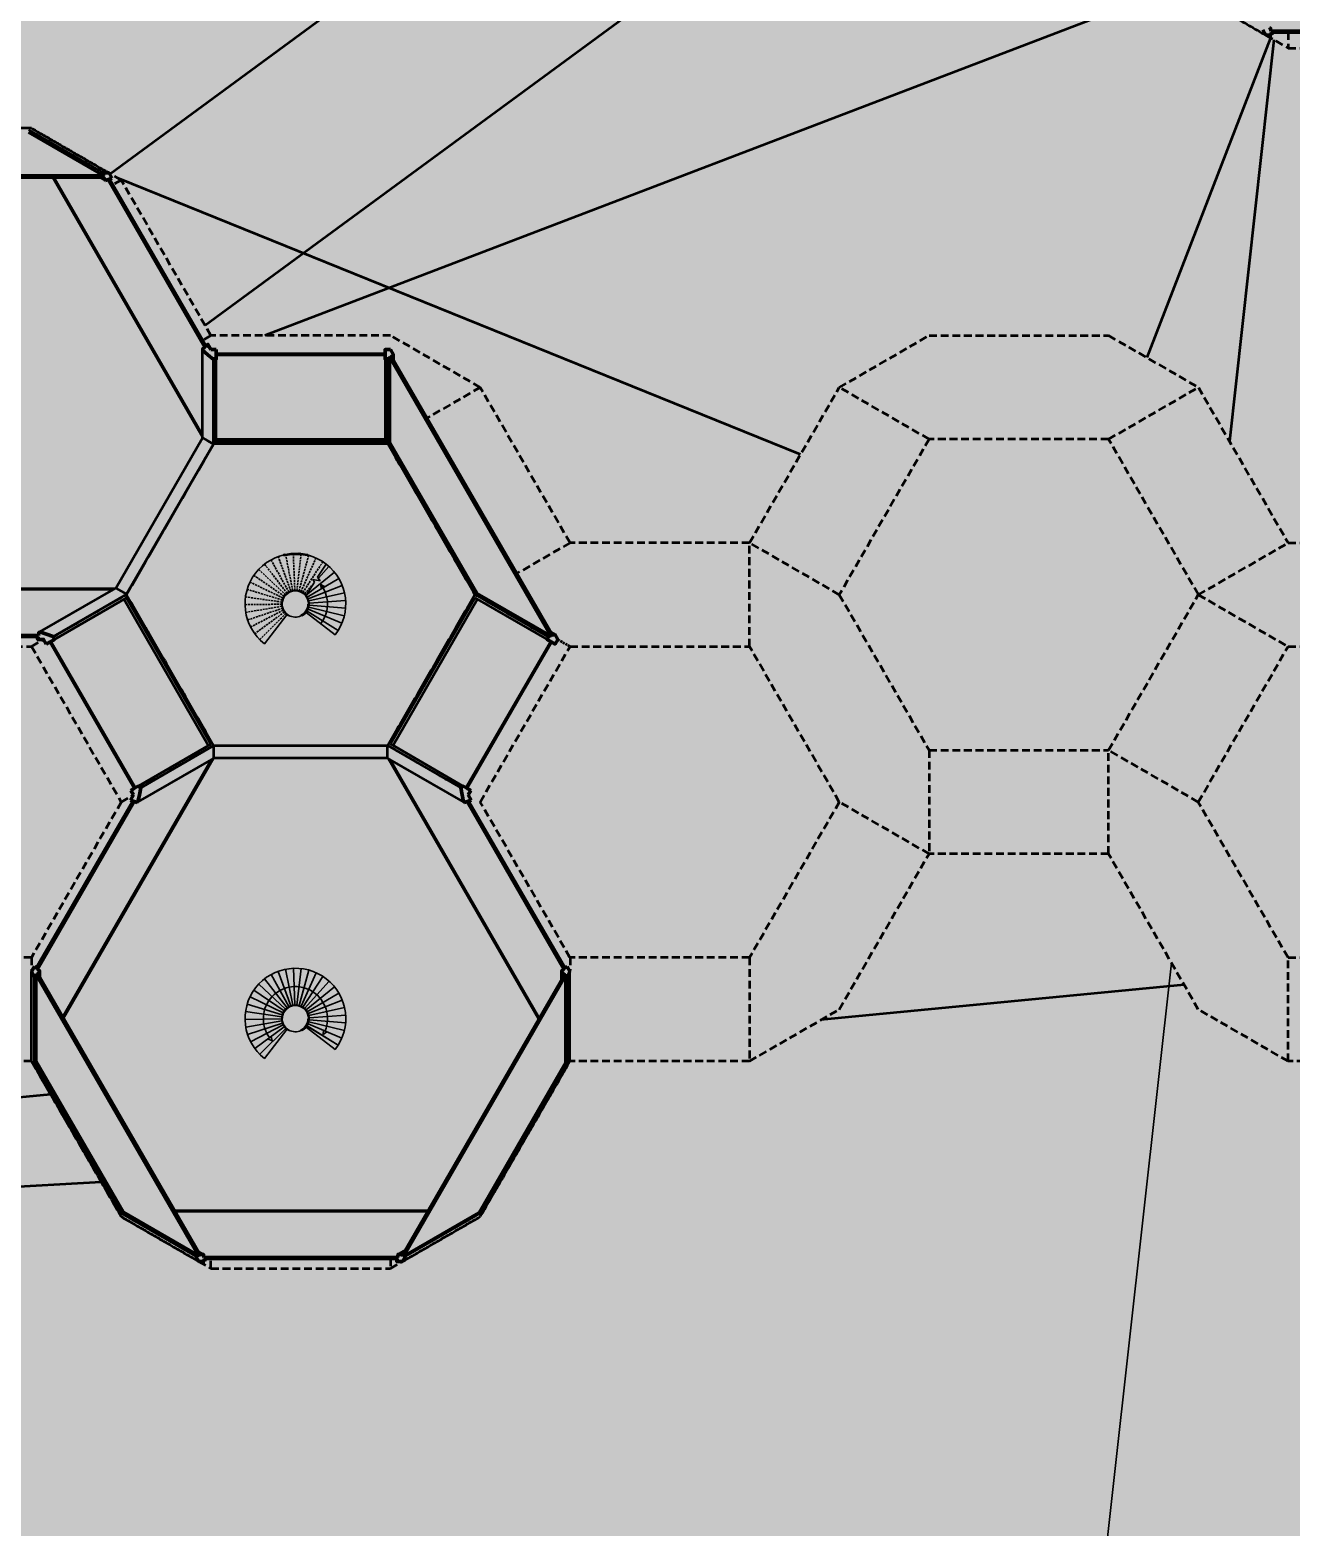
# Model space of a CAD drawing. Header units: millimetres. Extents: x 401 to 30661, y 2016 to 22119.
# Drawn here: x 13037 to 14069, y 10653 to 11879 of the extents above; entities that cross this region are included whole.
import ezdxf

# ---------------------------------------------------------------- set-up
doc = ezdxf.new("R2010")
doc.units = ezdxf.units.MM
doc.linetypes.add('HIDDEN2', pattern=[4.7625, 3.175, -1.5875])
for name, color, linetype, lineweight, true_color in [('2ND', 201, 'Continuous', 35, 0x39ffb0), ('3RD', 140, 'Continuous', 25, 0x7debff), ('4TH DETAILS', 125, 'Continuous', 15, 0x39ffb0)]:
    doc.layers.add(name, color=color, linetype=linetype, lineweight=lineweight, true_color=true_color)
doc.layers.add('BACKGROUND', color=7, linetype='Continuous', true_color=0x000000)
for name, color, linetype, lineweight, true_color, transparency in [('GLOW-CYAN-2', 7, 'Continuous', 50, 0x7debff, 0.8), ('GLOW-EMERALD', 7, 'Continuous', 70, 0x39ffb0, 0.8), ('GLOW-EMERALD-2', 7, 'Continuous', 30, 0x39ffb0, 0.8), ('hatch', 253, 'Continuous', 9, 0x7debff, 0.55)]:
    doc.layers.add(name, color=color, linetype=linetype, lineweight=lineweight, true_color=true_color, transparency=transparency)

msp = doc.modelspace()

# ---------------------------------------------------------------- hatches: boundary and pattern name
at = {"layer": 'BACKGROUND'}
h = msp.add_hatch(color=256, dxfattribs=at)
h.dxf.hatch_style = 1
h.paths.add_polyline_path([(400.723, 2015.745), (30660.634, 2015.745), (30660.634, 22119.328), (400.723, 22119.328)])
at = {"layer": 'hatch'}
h = msp.add_hatch(color=256, dxfattribs=at)
h.dxf.hatch_style = 1
h.paths.add_polyline_path([(13275.452, 11421.149), (13278.293, 11422.821), (13275.062, 11424.659)])
h = msp.add_hatch(color=256, dxfattribs=at)
h.dxf.hatch_style = 1
h.paths.add_polyline_path([(13235.182, 11051.205), (13234.333, 11054.669), (13231.79, 11052.813)])
h.paths.add_polyline_path([(13280.027, 11058.526), (13277.208, 11059.697), (13277.113, 11056.286)])

# ---------------------------------------------------------------- linework, layer by layer
at = {"layer": '2ND', "linetype": 'Continuous'}
for p, q in [((14046.202, 11878.566), (14048.646, 11874.334)), ((14227.961, 11877.675), (14052.89, 11877.675)), ((14053.074, 11876.72), (14227.778, 11876.72)), ((14048.646, 11874.334), (14053.533, 11874.334)), ((12831.919, 11758.128), (13097.422, 11758.128)), ((13097.239, 11759.082), (12832.103, 11759.082)), ((13098.599, 11755.327), (13100.896, 11756.122)), ((13100.896, 11756.122), (13180.109, 11618.92)), ((13104.11, 11757.236), (13101.667, 11761.469)), ((13101.814, 11756.441), (13104.11, 11757.236)), ((13180.844, 11619.557), (13101.814, 11756.441)), ((13178.272, 11616.501), (13182.681, 11612.683)), ((13189.491, 11616.915), (13185.125, 11616.915)), ((13189.491, 11613.189), (13189.491, 11616.915)), ((13327.728, 11613.189), (13189.491, 11613.189)), ((13189.491, 11613.005), (13327.728, 11613.005)), ((13043.884, 11382.972), (12885.457, 11382.972)), ((12885.641, 11382.017), (13043.701, 11382.017)), ((13050.312, 11375.85), (13053.539, 11377.713)), ((13053.698, 11377.805), (13056.926, 11379.668)), ((13463.521, 11377.805), (13394.402, 11258.088)), ((13394.561, 11257.996), (13463.68, 11377.713)), ((13463.432, 11382.75), (13461.135, 11381.954)), ((13461.135, 11381.954), (13461.374, 11381.54)), ((13466.647, 11383.864), (13464.35, 11383.068)), ((13469.09, 11379.631), (13466.647, 11383.864)), ((13121.613, 11252.352), (13119.17, 11248.119)), ((13119.43, 11256.133), (13121.613, 11252.352)), ((13127.125, 11258.079), (13126.044, 11259.951)), ((13390.094, 11258.079), (13389.616, 11258.079)), ((13391.175, 11259.951), (13390.094, 11258.079)), ((13394.402, 11258.088), (13391.175, 11259.951)), ((13397.789, 11256.133), (13394.561, 11257.996)), ((13395.606, 11252.352), (13397.789, 11256.133)), ((13398.049, 11248.119), (13395.606, 11252.352)), ((13121.466, 11247.324), (13042.436, 11110.44)), ((13119.17, 11248.119), (13121.466, 11247.324)), ((13124.681, 11246.21), (13124.92, 11246.624)), ((13124.92, 11246.624), (13125.399, 11246.624)), ((13392.538, 11246.21), (13394.834, 11247.005)), ((13394.834, 11247.005), (13474.048, 11109.803)), ((13395.753, 11247.324), (13398.049, 11248.119)), ((13474.783, 11110.44), (13395.753, 11247.324)), ((13040.599, 11112.031), (13038.155, 11107.798)), ((13038.155, 11107.798), (13040.599, 11103.566)), ((13175.923, 10875.86), (13043.171, 11105.793)), ((13472.45, 11107.798), (13472.211, 11107.384)), ((13479.064, 11107.798), (13476.62, 11112.031)), ((13476.62, 11103.566), (13479.064, 11107.798)), ((13172.708, 10874.747), (13175.151, 10870.514)), ((13175.151, 10870.514), (13180.039, 10870.514)), ((13178.219, 10876.656), (13175.923, 10875.86)), ((13337.823, 10873.855), (13179.396, 10873.855)), ((13179.58, 10872.901), (13337.639, 10872.901)), ((13342.215, 10875.542), (13339, 10876.656)), ((13342.068, 10870.514), (13344.511, 10874.747)), ((13344.511, 10874.747), (13343.133, 10875.224))]:
    msp.add_line(p, q, dxfattribs=at)
for points in [[(14052.89, 11877.675), (14052.431, 11880.061), (14051.953, 11880.061), (14051.713, 11880.475)], [(14053.533, 11874.334), (14053.074, 11876.72)], [(13101.667, 11761.469), (13096.779, 11761.469), (13097.239, 11759.082)], [(13097.422, 11758.128), (13097.882, 11755.741)], [(13097.882, 11755.741), (13098.36, 11755.741), (13098.599, 11755.327)], [(13180.109, 11618.92), (13178.272, 11617.329), (13178.511, 11616.915), (13178.272, 11616.501)], [(13185.125, 11616.915), (13182.681, 11621.148), (13180.844, 11619.557)], [(13182.681, 11612.683), (13187.09, 11608.864), (13187.329, 11609.278), (13189.491, 11609.278), (13189.491, 11613.005)], [(13332.094, 11616.915), (13327.728, 11616.915), (13327.728, 11613.189)], [(13327.728, 11613.005), (13327.728, 11609.278), (13329.89, 11609.278)], [(13329.89, 11609.278), (13330.129, 11608.864), (13331.966, 11610.455), (13463.432, 11382.75)], [(13464.35, 11383.068), (13332.701, 11611.092), (13334.538, 11612.683), (13332.094, 11616.915)], [(13050.572, 11383.864), (13045.061, 11385.773), (13044.822, 11385.359), (13044.344, 11385.359), (13043.884, 11382.972)], [(13043.701, 11382.017), (13043.241, 11379.631), (13048.129, 11379.631)], [(13048.129, 11379.631), (13048.129, 11379.631), (13048.129, 11379.631), (13050.312, 11375.85)], [(13056.926, 11379.668), (13055.845, 11381.54), (13056.084, 11381.954), (13050.572, 11383.864)], [(13053.539, 11377.713), (13122.658, 11257.996), (13119.43, 11256.133)], [(13126.044, 11259.951), (13122.817, 11258.088), (13053.698, 11377.805)], [(13461.374, 11381.54), (13460.293, 11379.668), (13463.521, 11377.805)], [(13463.68, 11377.713), (13466.907, 11375.85), (13469.09, 11379.631)], [(13125.399, 11246.624), (13126.501, 11252.352), (13127.603, 11258.079), (13127.125, 11258.079)], [(13389.616, 11258.079), (13390.718, 11252.352), (13391.82, 11246.624)], [(13043.171, 11109.803), (13122.385, 11247.005), (13124.681, 11246.21)], [(13391.82, 11246.624), (13392.299, 11246.624), (13392.538, 11246.21)], [(13042.436, 11110.44), (13040.599, 11112.031)], [(13040.599, 11103.566), (13042.436, 11105.157)], [(13042.436, 11105.157), (13175.004, 10875.542), (13172.708, 10874.747)], [(13043.171, 11105.793), (13045.008, 11107.384), (13044.769, 11107.798), (13045.008, 11108.212), (13043.171, 11109.803)], [(13472.211, 11107.384), (13474.783, 11105.157), (13342.215, 10875.542)], [(13343.133, 10875.224), (13475.518, 11104.52), (13476.62, 11103.566)], [(13474.048, 11109.803), (13472.211, 11108.212), (13472.45, 11107.798)], [(13476.62, 11112.031), (13474.783, 11110.44)], [(13179.396, 10873.855), (13178.937, 10876.242), (13178.458, 10876.242), (13178.219, 10876.656)], [(13180.039, 10870.514), (13179.58, 10872.901)], [(13337.639, 10872.901), (13337.18, 10870.514), (13342.068, 10870.514)], [(13339, 10876.656), (13338.761, 10876.242), (13338.282, 10876.242), (13337.823, 10873.855)]]:
    msp.add_lwpolyline(points, dxfattribs=at)
at = {"layer": '3RD', "ltscale": 2}
for p, q in [((13924.696, 12364.742), (13102.851, 11760.785)), ((14066.973, 12288.016), (13180.464, 11636.54)), ((14052.65, 11872.022), (13951.21, 11610.396)), ((13981.934, 11096.882), (13684.431, 11068.141))]:
    msp.add_line(p, q, dxfattribs=at)
at = {"layer": '3RD'}
for p, q in [((13986.708, 11917.924), (13229.317, 11628.413)), ((13667.857, 11531.094), (13108.791, 11757.356)), ((13053.901, 11007.226), (11113.923, 10819.808)), ((11113.923, 10819.808), (13095.181, 10935.727))]:
    msp.add_line(p, q, dxfattribs=at)
at = {"layer": '3RD', "linetype": 'HIDDEN2', "ltscale": 2}
for p, q in [((14066.973, 11876.72), (14066.973, 11863.752)), ((13111.672, 11755.692), (13104.603, 11751.61)), ((13993.456, 11246.52), (14066.941, 11373.799))]:
    msp.add_line(p, q, dxfattribs=at)
at = {"layer": '3RD', "linetype": 'Continuous'}
for p, q in [((13035.712, 11796.726), (13096.779, 11761.469)), ((13097.239, 11759.082), (13035.712, 11794.605)), ((13178.272, 11545.265), (13055.376, 11758.128)), ((13056.462, 11758.128), (13178.272, 11547.147)), ((13097.882, 11755.741), (13093.748, 11758.128)), ((13097.422, 11758.128), (13097.239, 11759.082)), ((13097.882, 11755.741), (13098.599, 11755.327)), ((13101.814, 11756.441), (13100.896, 11756.122)), ((13180.109, 11618.92), (13180.844, 11619.557)), ((13178.272, 11544.713), (13178.272, 11617.329)), ((13187.09, 11608.864), (13187.09, 11539.622)), ((13189.491, 11541.008), (13189.491, 11609.278)), ((13327.728, 11609.278), (13327.728, 11541.008)), ((13330.129, 11539.622), (13330.129, 11608.864)), ((13332.701, 11611.092), (13331.966, 11610.455)), ((13331.966, 11540.683), (13331.966, 11610.455)), ((13334.538, 11612.683), (13334.538, 11607.91)), ((13107.231, 11421.667), (13178.272, 11544.713)), ((13178.272, 11544.713), (13182.681, 11542.168)), ((13187.09, 11539.622), (13116.049, 11416.575)), ((13182.681, 11542.168), (13187.09, 11539.622)), ((13189.491, 11543.493), (13327.728, 11543.493)), ((13327.728, 11541.008), (13189.491, 11541.008)), ((13331.966, 11540.683), (13330.129, 11539.622)), ((13330.368, 11539.208), (13330.129, 11539.622)), ((13401.17, 11416.575), (13330.368, 11539.208)), ((13403.007, 11417.636), (13331.966, 11540.683)), ((13244.514, 11448.749), (13250.795, 11449.703)), ((13245.391, 11448.951), (13244.66, 11448.784)), ((13244.663, 11448.771), (13244.66, 11448.784)), ((13245.321, 11448.935), (13245.328, 11448.937)), ((13245.328, 11448.937), (13245.391, 11448.951)), ((13245.391, 11448.951), (13245.407, 11448.884)), ((13250.79, 11449.768), (13257.143, 11449.746)), ((13250.939, 11449.78), (13251.687, 11449.833)), ((13250.94, 11449.767), (13250.939, 11449.78)), ((13251.616, 11449.828), (13251.623, 11449.829)), ((13251.687, 11449.833), (13251.623, 11449.829)), ((13251.687, 11449.833), (13251.693, 11449.765)), ((13264.249, 11448.681), (13257.148, 11449.81)), ((13257.297, 11449.799), (13257.296, 11449.786)), ((13257.297, 11449.799), (13258.045, 11449.737)), ((13257.973, 11449.743), (13257.98, 11449.743)), ((13258.045, 11449.737), (13257.98, 11449.743)), ((13258.045, 11449.737), (13258.04, 11449.668)), ((13264.312, 11448.665), (13264.249, 11448.681)), ((13045.061, 11385.773), (13107.231, 11421.667)), ((13107.231, 11421.667), (13111.64, 11419.121)), ((12860.961, 11421.39), (13106.753, 11421.39)), ((13105.124, 11420.45), (12861.504, 11420.45)), ((13116.049, 11416.575), (13056.084, 11381.954)), ((13056.926, 11379.668), (13115.982, 11413.764)), ((13111.64, 11419.121), (13116.049, 11416.575)), ((13182.949, 11292.806), (13113.831, 11412.522)), ((13115.982, 11413.764), (13116.049, 11413.649)), ((13116.049, 11413.649), (13185.101, 11294.048)), ((13332.051, 11294.087), (13401.17, 11413.803)), ((13403.321, 11412.561), (13334.203, 11292.844)), ((13403.007, 11417.636), (13401.17, 11416.575)), ((13461.135, 11381.954), (13401.17, 11416.575)), ((13401.17, 11413.803), (13460.293, 11379.668)), ((13463.432, 11382.75), (13403.007, 11417.636)), ((13045.061, 11385.773), (13044.344, 11385.359)), ((13462.513, 11386.25), (13466.647, 11383.864)), ((13053.698, 11377.805), (13053.539, 11377.713)), ((13463.432, 11382.75), (13464.35, 11383.068)), ((13463.68, 11377.713), (13463.521, 11377.805)), ((13185.101, 11294.048), (13126.044, 11259.951)), ((13127.603, 11258.079), (13187.568, 11292.7)), ((13187.568, 11292.7), (13329.651, 11292.7)), ((13187.568, 11282.518), (13187.568, 11292.7)), ((13329.651, 11292.7), (13389.616, 11258.079)), ((13329.651, 11282.518), (13329.651, 11292.7)), ((13391.175, 11259.951), (13332.051, 11294.087)), ((13063.651, 11070.32), (13185.461, 11281.301)), ((13187.329, 11282.38), (13064.205, 11069.361)), ((13187.568, 11282.518), (13125.399, 11246.624)), ((13329.651, 11282.518), (13187.568, 11282.518)), ((13391.82, 11246.624), (13329.651, 11282.518)), ((13453.576, 11068.425), (13330.129, 11282.242)), ((13331.758, 11281.301), (13454.119, 11069.366)), ((13122.658, 11257.996), (13122.817, 11258.088)), ((13394.402, 11258.088), (13394.561, 11257.996)), ((13122.385, 11247.005), (13121.466, 11247.324)), ((13124.681, 11246.21), (13125.399, 11246.624)), ((13391.82, 11246.624), (13392.538, 11246.21)), ((13395.753, 11247.324), (13394.834, 11247.005)), ((13040.599, 11033.051), (13040.599, 11103.566)), ((13042.436, 11110.44), (13043.171, 11109.803)), ((13043.171, 11105.793), (13042.436, 11105.157)), ((13042.436, 11034.111), (13042.436, 11105.157)), ((13045.008, 11108.212), (13045.008, 11102.611)), ((13472.211, 11100.702), (13472.211, 11108.212)), ((13474.048, 11109.803), (13474.783, 11110.44)), ((13475.518, 11104.52), (13474.783, 11105.157)), ((13475.518, 11033.687), (13475.518, 11104.52)), ((13476.62, 11103.566), (13476.62, 11033.051)), ((13042.436, 11034.111), (13040.599, 11033.051)), ((13111.64, 10910.004), (13040.599, 11033.051)), ((13113.477, 10911.065), (13042.436, 11034.111)), ((13404.477, 10910.64), (13475.518, 11033.687)), ((13476.62, 11033.051), (13408.023, 10914.237)), ((13475.518, 11033.687), (13476.62, 11033.051)), ((13113.477, 10911.065), (13111.64, 10910.004)), ((13114.084, 10908.593), (13111.64, 10910.004)), ((13175.004, 10875.542), (13113.477, 10911.065)), ((13172.708, 10874.747), (13114.084, 10908.593)), ((13154.9, 10912.274), (13363.422, 10912.274)), ((13362.879, 10911.333), (13155.443, 10911.333)), ((13343.133, 10875.224), (13404.477, 10910.64)), ((13405.579, 10910.004), (13344.511, 10874.747)), ((13404.477, 10910.64), (13405.579, 10910.004)), ((13408.023, 10914.237), (13405.579, 10910.004)), ((13174.086, 10879.042), (13178.219, 10876.656)), ((13175.004, 10875.542), (13175.923, 10875.86)), ((13178.937, 10876.242), (13178.219, 10876.656)), ((13337.639, 10872.901), (13337.823, 10873.855)), ((13339, 10876.656), (13338.282, 10876.242)), ((13339, 10876.656), (13344.787, 10879.997)), ((13342.215, 10875.542), (13343.133, 10875.224))]:
    msp.add_line(p, q, dxfattribs=at)
at = {"layer": '3RD'}
msp.add_lwpolyline([(14055.342, 11870.467), (14018.852, 11542.055)], dxfattribs=at)
at = {"layer": '3RD', "linetype": 'HIDDEN2', "ltscale": 2}
for points in [[(14048.646, 11874.334), (14066.973, 11863.752), (14106.092, 11863.752)], [(13185.157, 11628.413), (13111.672, 11755.692), (13101.667, 11761.469)], [(13479.096, 11458.707), (13405.611, 11585.986), (13332.126, 11628.413), (13185.157, 11628.413), (13178.087, 11624.331)], [(13920.004, 11204.149), (13773.034, 11204.149), (13699.55, 11246.575), (13626.065, 11373.854), (13626.065, 11458.707), (13699.55, 11585.986), (13773.034, 11628.413), (13920.004, 11628.413), (13993.488, 11585.986), (14066.973, 11458.707)], [(13405.611, 11585.986), (13361.799, 11560.692)], [(13920.004, 11543.56), (13773.034, 11543.56), (13699.55, 11585.986)], [(13993.488, 11416.281), (13920.004, 11543.56), (13993.488, 11585.986)], [(13773.034, 11543.56), (13699.55, 11416.281), (13626.065, 11458.707)], [(13626.065, 11458.707), (13479.096, 11458.707), (13435.284, 11433.412)], [(13038.166, 11034.443), (12891.218, 11034.443), (12817.733, 11076.869), (12744.249, 11204.149), (12744.249, 11289.002), (12817.701, 11416.299)], [(13699.55, 11416.281), (13773.034, 11289.002), (13773.034, 11204.149)], [(13993.456, 11416.225), (14066.941, 11373.799), (14213.91, 11373.799), (14287.395, 11416.225)], [(12881.213, 11379.631), (12891.218, 11373.854), (13038.187, 11373.854), (13048.129, 11379.631)], [(13038.187, 11373.854), (13111.672, 11246.575), (13121.581, 11252.296)], [(13479.064, 11119.296), (13405.611, 11246.575), (13479.096, 11373.854), (13626.065, 11373.854)], [(14066.941, 11119.24), (14213.91, 11119.24), (14287.395, 11246.52), (14213.91, 11373.799)], [(13773.034, 11289.002), (13920.004, 11289.002)], [(14066.941, 11034.388), (14066.941, 11119.24), (13993.456, 11246.52), (13919.972, 11288.946)], [(13111.672, 11246.575), (13038.187, 11119.296), (13038.187, 11107.743)], [(13699.55, 11246.575), (13626.065, 11119.296), (13626.065, 11034.443), (13479.096, 11034.443)], [(13626.065, 11034.443), (13699.55, 11076.869), (13773.034, 11204.149)], [(13038.187, 11119.296), (12891.218, 11119.296), (12891.218, 11034.443)], [(13626.065, 11119.296), (13479.096, 11119.296), (13479.064, 11107.798)], [(13175.151, 10870.514), (13185.157, 10864.737), (13332.126, 10864.737), (13342.068, 10870.514)], [(13185.157, 10864.737), (13185.157, 10872.901)], [(13332.126, 10872.901), (13332.126, 10864.737)]]:
    msp.add_lwpolyline(points, dxfattribs=at)
msp.add_lwpolyline([(14066.941, 11458.652), (14213.91, 11458.652), (14287.395, 11416.225), (14360.88, 11288.946), (14360.88, 11204.093), (14287.395, 11076.814), (14213.91, 11034.388), (14066.941, 11034.388), (13993.456, 11076.814), (13919.972, 11204.093), (13919.972, 11288.946), (13993.456, 11416.225)], close=True, dxfattribs=at)
at = {"layer": '3RD', "linetype": 'HIDDEN2', "ltscale": 0.5}
msp.add_lwpolyline([(13469.09, 11379.631), (13479.096, 11373.854)], dxfattribs=at)
at = {"layer": '3RD', "linetype": 'Continuous'}
for points in [[(13993.456, 11906.197), (14048.646, 11874.334)], [(13038.155, 11798.137), (12891.186, 11798.137)], [(13038.155, 11798.137), (13101.667, 11761.469)], [(13187.329, 11539.76), (13187.329, 11609.278)], [(13329.89, 11539.76), (13329.89, 11609.278)], [(13116.049, 11416.299), (13187.329, 11539.76)], [(13329.89, 11539.76), (13187.329, 11539.76)], [(13401.17, 11416.299), (13329.89, 11539.76)], [(13055.845, 11381.54), (13116.049, 11416.299)], [(13116.049, 11416.299), (13187.329, 11292.838)], [(13401.17, 11416.299), (13329.89, 11292.838)], [(13401.17, 11416.299), (13461.374, 11381.54)], [(13127.125, 11258.079), (13187.329, 11292.838)], [(13187.329, 11292.838), (13329.89, 11292.838)], [(13329.89, 11292.838), (13390.094, 11258.079)], [(13038.155, 11034.462), (13038.155, 11107.798)], [(13479.064, 11034.462), (13479.064, 11107.798)], [(13038.155, 11034.462), (13111.64, 10907.182)], [(13479.064, 11034.462), (13405.579, 10907.182)], [(13111.64, 10907.182), (13175.151, 10870.514)], [(13342.068, 10870.514), (13405.579, 10907.182)]]:
    msp.add_open_spline(points, degree=1, dxfattribs=at)
at = {"layer": '4TH DETAILS', "linetype": 'HIDDEN2', "ltscale": 0.5}
for p, q in [((13250.387, 11419.231), (13240.104, 11447.414)), ((13252.057, 11419.698), (13246.227, 11449.126)), ((13252.541, 11449.877), (13253.779, 11419.903)), ((13258.894, 11449.649), (13255.512, 11419.841)), ((13257.214, 11419.513), (13265.138, 11448.448)), ((13258.847, 11418.928), (13271.122, 11446.301)), ((13224.289, 11437.023), (13246.074, 11416.397)), ((13229.003, 11441.289), (13247.36, 11417.561)), ((13234.317, 11444.78), (13248.809, 11418.513)), ((13260.369, 11418.098), (13276.706, 11443.26)), ((13244.111, 11413.551), (13217.091, 11426.587)), ((13244.982, 11415.05), (13220.287, 11432.083)), ((13261.747, 11417.045), (13268.847, 11424.976)), ((13243.105, 11410.243), (13213.402, 11414.457)), ((13243.48, 11411.936), (13214.778, 11420.664)), ((13212.997, 11408.112), (13242.994, 11408.512)), ((13243.151, 11406.785), (13213.571, 11401.78)), ((13215.112, 11395.611), (13243.571, 11405.103)), ((13244.245, 11403.505), (13217.583, 11389.753)), ((13245.156, 11402.03), (13220.924, 11384.344)), ((13225.057, 11379.512), (13246.283, 11400.712))]:
    msp.add_line(p, q, dxfattribs=at)
at = {"layer": '4TH DETAILS', "linetype": 'Continuous'}
for p, q in [((13262.946, 11415.792), (13286.152, 11434.804)), ((13273.083, 11429.709), (13281.756, 11439.397)), ((13289.79, 11429.59), (13263.938, 11414.37)), ((13264.7, 11412.812), (13292.584, 11423.879)), ((13265.213, 11411.156), (13294.467, 11417.806)), ((13265.466, 11409.441), (13295.394, 11411.516)), ((13286.839, 11383.382), (13263.133, 11401.768)), ((13263.767, 11402.675), (13263.347, 11402.053)), ((13289.376, 11387.047), (13263.767, 11402.675)), ((13289.376, 11387.047), (13263.767, 11402.675)), ((13264.633, 11404.348), (13292.339, 11392.841)), ((13265.172, 11405.996), (13294.317, 11398.884)), ((13295.344, 11405.158), (13265.453, 11407.707)), ((13234.346, 11105.34), (13248.838, 11079.072)), ((13250.416, 11079.791), (13240.133, 11107.973)), ((13252.086, 11080.258), (13246.256, 11109.686)), ((13252.57, 11110.437), (13253.808, 11080.463)), ((13258.924, 11110.209), (13255.541, 11080.4)), ((13257.244, 11080.073), (13265.167, 11109.007)), ((13258.876, 11079.487), (13271.151, 11106.861)), ((13260.399, 11078.658), (13276.735, 11103.82)), ((13245.011, 11075.61), (13220.316, 11092.643)), ((13224.318, 11097.583), (13246.103, 11076.957)), ((13229.032, 11101.849), (13247.389, 11078.12)), ((13261.776, 11077.604), (13281.785, 11099.957)), ((13262.975, 11076.352), (13286.181, 11095.364)), ((13243.509, 11072.495), (13214.807, 11081.224)), ((13244.14, 11074.111), (13217.12, 11087.146)), ((13289.82, 11090.15), (13263.967, 11074.93)), ((13264.729, 11073.372), (13292.613, 11084.438)), ((13213.026, 11068.671), (13243.023, 11069.072)), ((13243.134, 11070.802), (13213.431, 11075.017)), ((13243.18, 11067.345), (13213.601, 11062.34)), ((13265.202, 11066.555), (13294.346, 11059.443)), ((13265.242, 11071.716), (13294.496, 11078.365)), ((13295.373, 11065.718), (13265.482, 11068.266)), ((13265.495, 11070), (13295.423, 11072.076)), ((13215.141, 11056.171), (13243.6, 11065.663)), ((13244.274, 11064.065), (13217.612, 11050.313)), ((13245.185, 11062.59), (13220.953, 11044.904)), ((13225.086, 11040.072), (13246.312, 11061.272)), ((13286.868, 11043.942), (13263.162, 11062.327)), ((13289.405, 11047.607), (13263.37, 11063.495)), ((13263.796, 11063.234), (13263.376, 11062.612)), ((13289.405, 11047.607), (13263.796, 11063.234)), ((13264.662, 11064.907), (13292.368, 11053.401))]:
    msp.add_line(p, q, dxfattribs=at)
at = {"layer": '4TH DETAILS'}
for p, q in [((13272.472, 11430.618), (13279.38, 11441.369)), ((13262.946, 11415.792), (13269.833, 11426.512)), ((13275.452, 11421.149), (13278.293, 11422.821)), ((13248.909, 11399.33), (13248.659, 11398.897)), ((13258.632, 11399.4), (13258.846, 11398.948)), ((13259.872, 11398.922), (13259.621, 11399.355)), ((13264.51, 11408.628), (13264.993, 11408.625)), ((13264.539, 11069.187), (13265.022, 11069.184)), ((13248.938, 11059.889), (13248.688, 11059.456)), ((13258.661, 11059.959), (13258.875, 11059.507)), ((13259.901, 11059.481), (13259.651, 11059.914))]:
    msp.add_line(p, q, dxfattribs=at)
for points in [[(13269.833, 11426.512), (13268.546, 11428.845)], [(13274.533, 11427.555), (13268.546, 11428.845)], [(13274.533, 11427.555), (13272.472, 11430.618)], [(13275.062, 11424.659), (13275.452, 11421.149)], [(13275.062, 11424.659), (13278.293, 11422.821)], [(13247.315, 11399.799), (13228.905, 11376.067)], [(13286.839, 11383.382), (13263.135, 11401.771)], [(13971.403, 11115.012), (13889.738, 10380.028), (13762.53, 9489.575)], [(13247.357, 11060.349), (13228.963, 11036.639)], [(13235.182, 11051.205), (13234.333, 11054.669)], [(13286.897, 11043.954), (13263.193, 11062.343)], [(13277.113, 11056.286), (13277.208, 11059.697)], [(13277.113, 11056.286), (13280.027, 11058.526)], [(13235.182, 11051.205), (13231.79, 11052.813)]]:
    msp.add_lwpolyline(points, dxfattribs=at)
for centre, radius, start, end in [((13254.243, 11408.663), 41.25, 322.203589, 232.139685), ((13254.214, 11408.692), 26.281, 322.192332, 30.399321), ((13254.243, 11408.663), 11.25, 300.019763, 240.23704), ((13254.243, 11408.663), 10.75, 295.351264, 240.24848), ((13254.243, 11408.704), 10.786, 240.35702, 295.257619), ((13254.23, 11408.69), 10.281, 295.355045, 359.651323), ((13254.272, 11069.222), 41.25, 322.203589, 232.16137), ((13254.272, 11069.222), 26.25, 337.446698, 216.124545), ((13254.272, 11069.222), 11.25, 300.019763, 240.23704), ((13254.272, 11069.222), 10.75, 295.351264, 240.24848), ((13254.259, 11069.25), 10.281, 295.355045, 359.651323), ((13254.272, 11069.263), 10.786, 240.35702, 295.257619)]:
    msp.add_arc(centre, radius, start, end, dxfattribs=at)
at = {"layer": 'GLOW-CYAN-2', "ltscale": 2}
for p, q in [((13924.696, 12364.742), (13102.851, 11760.785)), ((14066.973, 12288.016), (13180.464, 11636.54)), ((14052.65, 11872.022), (13951.21, 11610.396)), ((13981.934, 11096.882), (13684.431, 11068.141))]:
    msp.add_line(p, q, dxfattribs=at)
at = {"layer": 'GLOW-CYAN-2'}
for p, q in [((13986.708, 11917.924), (13229.317, 11628.413)), ((13667.857, 11531.094), (13108.791, 11757.356)), ((13053.901, 11007.226), (11113.923, 10819.808)), ((11113.923, 10819.808), (13095.181, 10935.727))]:
    msp.add_line(p, q, dxfattribs=at)
at = {"layer": 'GLOW-CYAN-2', "linetype": 'HIDDEN2', "ltscale": 2}
for p, q in [((14066.973, 11876.72), (14066.973, 11863.752)), ((13111.672, 11755.692), (13104.603, 11751.61)), ((13993.456, 11246.52), (14066.941, 11373.799))]:
    msp.add_line(p, q, dxfattribs=at)
at = {"layer": 'GLOW-CYAN-2', "linetype": 'Continuous'}
for p, q in [((13035.712, 11796.726), (13096.779, 11761.469)), ((13097.239, 11759.082), (13035.712, 11794.605)), ((13178.272, 11545.265), (13055.376, 11758.128)), ((13056.462, 11758.128), (13178.272, 11547.147)), ((13097.882, 11755.741), (13093.748, 11758.128)), ((13097.422, 11758.128), (13097.239, 11759.082)), ((13097.882, 11755.741), (13098.599, 11755.327)), ((13101.814, 11756.441), (13100.896, 11756.122)), ((13180.109, 11618.92), (13180.844, 11619.557)), ((13178.272, 11544.713), (13178.272, 11617.329)), ((13187.09, 11608.864), (13187.09, 11539.622)), ((13189.491, 11541.008), (13189.491, 11609.278)), ((13327.728, 11609.278), (13327.728, 11541.008)), ((13330.129, 11539.622), (13330.129, 11608.864)), ((13332.701, 11611.092), (13331.966, 11610.455)), ((13331.966, 11540.683), (13331.966, 11610.455)), ((13334.538, 11612.683), (13334.538, 11607.91)), ((13107.231, 11421.667), (13178.272, 11544.713)), ((13178.272, 11544.713), (13182.681, 11542.168)), ((13187.09, 11539.622), (13116.049, 11416.575)), ((13182.681, 11542.168), (13187.09, 11539.622)), ((13189.491, 11543.493), (13327.728, 11543.493)), ((13327.728, 11541.008), (13189.491, 11541.008)), ((13331.966, 11540.683), (13330.129, 11539.622)), ((13330.368, 11539.208), (13330.129, 11539.622)), ((13401.17, 11416.575), (13330.368, 11539.208)), ((13403.007, 11417.636), (13331.966, 11540.683)), ((13244.514, 11448.749), (13250.795, 11449.703)), ((13245.391, 11448.951), (13244.66, 11448.784)), ((13244.663, 11448.771), (13244.66, 11448.784)), ((13245.321, 11448.935), (13245.328, 11448.937)), ((13245.328, 11448.937), (13245.391, 11448.951)), ((13245.391, 11448.951), (13245.407, 11448.884)), ((13250.79, 11449.768), (13257.143, 11449.746)), ((13250.939, 11449.78), (13251.687, 11449.833)), ((13250.94, 11449.767), (13250.939, 11449.78)), ((13251.616, 11449.828), (13251.623, 11449.829)), ((13251.687, 11449.833), (13251.623, 11449.829)), ((13251.687, 11449.833), (13251.693, 11449.765)), ((13264.249, 11448.681), (13257.148, 11449.81)), ((13257.297, 11449.799), (13257.296, 11449.786)), ((13257.297, 11449.799), (13258.045, 11449.737)), ((13257.973, 11449.743), (13257.98, 11449.743)), ((13258.045, 11449.737), (13257.98, 11449.743)), ((13258.045, 11449.737), (13258.04, 11449.668)), ((13264.312, 11448.665), (13264.249, 11448.681)), ((13045.061, 11385.773), (13107.231, 11421.667)), ((13107.231, 11421.667), (13111.64, 11419.121)), ((12860.961, 11421.39), (13106.753, 11421.39)), ((13105.124, 11420.45), (12861.504, 11420.45)), ((13116.049, 11416.575), (13056.084, 11381.954)), ((13056.926, 11379.668), (13115.982, 11413.764)), ((13111.64, 11419.121), (13116.049, 11416.575)), ((13182.949, 11292.806), (13113.831, 11412.522)), ((13115.982, 11413.764), (13116.049, 11413.649)), ((13116.049, 11413.649), (13185.101, 11294.048)), ((13332.051, 11294.087), (13401.17, 11413.803)), ((13403.321, 11412.561), (13334.203, 11292.844)), ((13403.007, 11417.636), (13401.17, 11416.575)), ((13461.135, 11381.954), (13401.17, 11416.575)), ((13401.17, 11413.803), (13460.293, 11379.668)), ((13463.432, 11382.75), (13403.007, 11417.636)), ((13045.061, 11385.773), (13044.344, 11385.359)), ((13462.513, 11386.25), (13466.647, 11383.864)), ((13053.698, 11377.805), (13053.539, 11377.713)), ((13463.432, 11382.75), (13464.35, 11383.068)), ((13463.68, 11377.713), (13463.521, 11377.805)), ((13185.101, 11294.048), (13126.044, 11259.951)), ((13127.603, 11258.079), (13187.568, 11292.7)), ((13187.568, 11292.7), (13329.651, 11292.7)), ((13187.568, 11282.518), (13187.568, 11292.7)), ((13329.651, 11292.7), (13389.616, 11258.079)), ((13329.651, 11282.518), (13329.651, 11292.7)), ((13391.175, 11259.951), (13332.051, 11294.087)), ((13063.651, 11070.32), (13185.461, 11281.301)), ((13187.329, 11282.38), (13064.205, 11069.361)), ((13187.568, 11282.518), (13125.399, 11246.624)), ((13329.651, 11282.518), (13187.568, 11282.518)), ((13391.82, 11246.624), (13329.651, 11282.518)), ((13453.576, 11068.425), (13330.129, 11282.242)), ((13331.758, 11281.301), (13454.119, 11069.366)), ((13122.658, 11257.996), (13122.817, 11258.088)), ((13394.402, 11258.088), (13394.561, 11257.996)), ((13122.385, 11247.005), (13121.466, 11247.324)), ((13124.681, 11246.21), (13125.399, 11246.624)), ((13391.82, 11246.624), (13392.538, 11246.21)), ((13395.753, 11247.324), (13394.834, 11247.005)), ((13040.599, 11033.051), (13040.599, 11103.566)), ((13042.436, 11110.44), (13043.171, 11109.803)), ((13043.171, 11105.793), (13042.436, 11105.157)), ((13042.436, 11034.111), (13042.436, 11105.157)), ((13045.008, 11108.212), (13045.008, 11102.611)), ((13472.211, 11100.702), (13472.211, 11108.212)), ((13474.048, 11109.803), (13474.783, 11110.44)), ((13475.518, 11104.52), (13474.783, 11105.157)), ((13475.518, 11033.687), (13475.518, 11104.52)), ((13476.62, 11103.566), (13476.62, 11033.051)), ((13042.436, 11034.111), (13040.599, 11033.051)), ((13111.64, 10910.004), (13040.599, 11033.051)), ((13113.477, 10911.065), (13042.436, 11034.111)), ((13404.477, 10910.64), (13475.518, 11033.687)), ((13476.62, 11033.051), (13408.023, 10914.237)), ((13475.518, 11033.687), (13476.62, 11033.051)), ((13113.477, 10911.065), (13111.64, 10910.004)), ((13114.084, 10908.593), (13111.64, 10910.004)), ((13175.004, 10875.542), (13113.477, 10911.065)), ((13172.708, 10874.747), (13114.084, 10908.593)), ((13154.9, 10912.274), (13363.422, 10912.274)), ((13362.879, 10911.333), (13155.443, 10911.333)), ((13343.133, 10875.224), (13404.477, 10910.64)), ((13405.579, 10910.004), (13344.511, 10874.747)), ((13404.477, 10910.64), (13405.579, 10910.004)), ((13408.023, 10914.237), (13405.579, 10910.004)), ((13174.086, 10879.042), (13178.219, 10876.656)), ((13175.004, 10875.542), (13175.923, 10875.86)), ((13178.937, 10876.242), (13178.219, 10876.656)), ((13337.639, 10872.901), (13337.823, 10873.855)), ((13339, 10876.656), (13338.282, 10876.242)), ((13339, 10876.656), (13344.787, 10879.997)), ((13342.215, 10875.542), (13343.133, 10875.224))]:
    msp.add_line(p, q, dxfattribs=at)
at = {"layer": 'GLOW-CYAN-2'}
msp.add_lwpolyline([(14055.342, 11870.467), (14018.852, 11542.055)], dxfattribs=at)
at = {"layer": 'GLOW-CYAN-2', "linetype": 'HIDDEN2', "ltscale": 2}
for points in [[(14048.646, 11874.334), (14066.973, 11863.752), (14106.092, 11863.752)], [(13185.157, 11628.413), (13111.672, 11755.692), (13101.667, 11761.469)], [(13479.096, 11458.707), (13405.611, 11585.986), (13332.126, 11628.413), (13185.157, 11628.413), (13178.087, 11624.331)], [(13920.004, 11204.149), (13773.034, 11204.149), (13699.55, 11246.575), (13626.065, 11373.854), (13626.065, 11458.707), (13699.55, 11585.986), (13773.034, 11628.413), (13920.004, 11628.413), (13993.488, 11585.986), (14066.973, 11458.707)], [(13405.611, 11585.986), (13361.799, 11560.692)], [(13920.004, 11543.56), (13773.034, 11543.56), (13699.55, 11585.986)], [(13993.488, 11416.281), (13920.004, 11543.56), (13993.488, 11585.986)], [(13773.034, 11543.56), (13699.55, 11416.281), (13626.065, 11458.707)], [(13626.065, 11458.707), (13479.096, 11458.707), (13435.284, 11433.412)], [(13038.166, 11034.443), (12891.218, 11034.443), (12817.733, 11076.869), (12744.249, 11204.149), (12744.249, 11289.002), (12817.701, 11416.299)], [(13699.55, 11416.281), (13773.034, 11289.002), (13773.034, 11204.149)], [(13993.456, 11416.225), (14066.941, 11373.799), (14213.91, 11373.799), (14287.395, 11416.225)], [(12881.213, 11379.631), (12891.218, 11373.854), (13038.187, 11373.854), (13048.129, 11379.631)], [(13038.187, 11373.854), (13111.672, 11246.575), (13121.581, 11252.296)], [(13479.064, 11119.296), (13405.611, 11246.575), (13479.096, 11373.854), (13626.065, 11373.854)], [(14066.941, 11119.24), (14213.91, 11119.24), (14287.395, 11246.52), (14213.91, 11373.799)], [(13773.034, 11289.002), (13920.004, 11289.002)], [(14066.941, 11034.388), (14066.941, 11119.24), (13993.456, 11246.52), (13919.972, 11288.946)], [(13111.672, 11246.575), (13038.187, 11119.296), (13038.187, 11107.743)], [(13699.55, 11246.575), (13626.065, 11119.296), (13626.065, 11034.443), (13479.096, 11034.443)], [(13626.065, 11034.443), (13699.55, 11076.869), (13773.034, 11204.149)], [(13038.187, 11119.296), (12891.218, 11119.296), (12891.218, 11034.443)], [(13626.065, 11119.296), (13479.096, 11119.296), (13479.064, 11107.798)], [(13175.151, 10870.514), (13185.157, 10864.737), (13332.126, 10864.737), (13342.068, 10870.514)], [(13185.157, 10864.737), (13185.157, 10872.901)], [(13332.126, 10872.901), (13332.126, 10864.737)]]:
    msp.add_lwpolyline(points, dxfattribs=at)
msp.add_lwpolyline([(14066.941, 11458.652), (14213.91, 11458.652), (14287.395, 11416.225), (14360.88, 11288.946), (14360.88, 11204.093), (14287.395, 11076.814), (14213.91, 11034.388), (14066.941, 11034.388), (13993.456, 11076.814), (13919.972, 11204.093), (13919.972, 11288.946), (13993.456, 11416.225)], close=True, dxfattribs=at)
at = {"layer": 'GLOW-CYAN-2', "linetype": 'HIDDEN2', "ltscale": 0.5}
msp.add_lwpolyline([(13469.09, 11379.631), (13479.096, 11373.854)], dxfattribs=at)
at = {"layer": 'GLOW-CYAN-2', "linetype": 'Continuous'}
for points in [[(13993.456, 11906.197), (14048.646, 11874.334)], [(13038.155, 11798.137), (12891.186, 11798.137)], [(13038.155, 11798.137), (13101.667, 11761.469)], [(13187.329, 11539.76), (13187.329, 11609.278)], [(13329.89, 11539.76), (13329.89, 11609.278)], [(13116.049, 11416.299), (13187.329, 11539.76)], [(13329.89, 11539.76), (13187.329, 11539.76)], [(13401.17, 11416.299), (13329.89, 11539.76)], [(13055.845, 11381.54), (13116.049, 11416.299)], [(13116.049, 11416.299), (13187.329, 11292.838)], [(13401.17, 11416.299), (13329.89, 11292.838)], [(13401.17, 11416.299), (13461.374, 11381.54)], [(13127.125, 11258.079), (13187.329, 11292.838)], [(13187.329, 11292.838), (13329.89, 11292.838)], [(13329.89, 11292.838), (13390.094, 11258.079)], [(13038.155, 11034.462), (13038.155, 11107.798)], [(13479.064, 11034.462), (13479.064, 11107.798)], [(13038.155, 11034.462), (13111.64, 10907.182)], [(13479.064, 11034.462), (13405.579, 10907.182)], [(13111.64, 10907.182), (13175.151, 10870.514)], [(13342.068, 10870.514), (13405.579, 10907.182)]]:
    msp.add_open_spline(points, degree=1, dxfattribs=at)
at = {"layer": 'GLOW-EMERALD', "linetype": 'Continuous'}
for p, q in [((14046.202, 11878.566), (14048.646, 11874.334)), ((14227.961, 11877.675), (14052.89, 11877.675)), ((14053.074, 11876.72), (14227.778, 11876.72)), ((14048.646, 11874.334), (14053.533, 11874.334)), ((12831.919, 11758.128), (13097.422, 11758.128)), ((13097.239, 11759.082), (12832.103, 11759.082)), ((13098.599, 11755.327), (13100.896, 11756.122)), ((13100.896, 11756.122), (13180.109, 11618.92)), ((13104.11, 11757.236), (13101.667, 11761.469)), ((13101.814, 11756.441), (13104.11, 11757.236)), ((13180.844, 11619.557), (13101.814, 11756.441)), ((13178.272, 11616.501), (13182.681, 11612.683)), ((13189.491, 11616.915), (13185.125, 11616.915)), ((13189.491, 11613.189), (13189.491, 11616.915)), ((13327.728, 11613.189), (13189.491, 11613.189)), ((13189.491, 11613.005), (13327.728, 11613.005)), ((13043.884, 11382.972), (12885.457, 11382.972)), ((12885.641, 11382.017), (13043.701, 11382.017)), ((13050.312, 11375.85), (13053.539, 11377.713)), ((13053.698, 11377.805), (13056.926, 11379.668)), ((13463.521, 11377.805), (13394.402, 11258.088)), ((13394.561, 11257.996), (13463.68, 11377.713)), ((13463.432, 11382.75), (13461.135, 11381.954)), ((13461.135, 11381.954), (13461.374, 11381.54)), ((13466.647, 11383.864), (13464.35, 11383.068)), ((13469.09, 11379.631), (13466.647, 11383.864)), ((13121.613, 11252.352), (13119.17, 11248.119)), ((13119.43, 11256.133), (13121.613, 11252.352)), ((13127.125, 11258.079), (13126.044, 11259.951)), ((13390.094, 11258.079), (13389.616, 11258.079)), ((13391.175, 11259.951), (13390.094, 11258.079)), ((13394.402, 11258.088), (13391.175, 11259.951)), ((13397.789, 11256.133), (13394.561, 11257.996)), ((13395.606, 11252.352), (13397.789, 11256.133)), ((13398.049, 11248.119), (13395.606, 11252.352)), ((13121.466, 11247.324), (13042.436, 11110.44)), ((13119.17, 11248.119), (13121.466, 11247.324)), ((13124.681, 11246.21), (13124.92, 11246.624)), ((13124.92, 11246.624), (13125.399, 11246.624)), ((13392.538, 11246.21), (13394.834, 11247.005)), ((13394.834, 11247.005), (13474.048, 11109.803)), ((13395.753, 11247.324), (13398.049, 11248.119)), ((13474.783, 11110.44), (13395.753, 11247.324)), ((13040.599, 11112.031), (13038.155, 11107.798)), ((13038.155, 11107.798), (13040.599, 11103.566)), ((13175.923, 10875.86), (13043.171, 11105.793)), ((13472.45, 11107.798), (13472.211, 11107.384)), ((13479.064, 11107.798), (13476.62, 11112.031)), ((13476.62, 11103.566), (13479.064, 11107.798)), ((13172.708, 10874.747), (13175.151, 10870.514)), ((13175.151, 10870.514), (13180.039, 10870.514)), ((13178.219, 10876.656), (13175.923, 10875.86)), ((13337.823, 10873.855), (13179.396, 10873.855)), ((13179.58, 10872.901), (13337.639, 10872.901)), ((13342.215, 10875.542), (13339, 10876.656)), ((13342.068, 10870.514), (13344.511, 10874.747)), ((13344.511, 10874.747), (13343.133, 10875.224))]:
    msp.add_line(p, q, dxfattribs=at)
for points in [[(14052.89, 11877.675), (14052.431, 11880.061), (14051.953, 11880.061), (14051.713, 11880.475)], [(14053.533, 11874.334), (14053.074, 11876.72)], [(13101.667, 11761.469), (13096.779, 11761.469), (13097.239, 11759.082)], [(13097.422, 11758.128), (13097.882, 11755.741)], [(13097.882, 11755.741), (13098.36, 11755.741), (13098.599, 11755.327)], [(13180.109, 11618.92), (13178.272, 11617.329), (13178.511, 11616.915), (13178.272, 11616.501)], [(13185.125, 11616.915), (13182.681, 11621.148), (13180.844, 11619.557)], [(13182.681, 11612.683), (13187.09, 11608.864), (13187.329, 11609.278), (13189.491, 11609.278), (13189.491, 11613.005)], [(13332.094, 11616.915), (13327.728, 11616.915), (13327.728, 11613.189)], [(13327.728, 11613.005), (13327.728, 11609.278), (13329.89, 11609.278)], [(13329.89, 11609.278), (13330.129, 11608.864), (13331.966, 11610.455), (13463.432, 11382.75)], [(13464.35, 11383.068), (13332.701, 11611.092), (13334.538, 11612.683), (13332.094, 11616.915)], [(13050.572, 11383.864), (13045.061, 11385.773), (13044.822, 11385.359), (13044.344, 11385.359), (13043.884, 11382.972)], [(13043.701, 11382.017), (13043.241, 11379.631), (13048.129, 11379.631)], [(13048.129, 11379.631), (13048.129, 11379.631), (13048.129, 11379.631), (13050.312, 11375.85)], [(13056.926, 11379.668), (13055.845, 11381.54), (13056.084, 11381.954), (13050.572, 11383.864)], [(13053.539, 11377.713), (13122.658, 11257.996), (13119.43, 11256.133)], [(13126.044, 11259.951), (13122.817, 11258.088), (13053.698, 11377.805)], [(13461.374, 11381.54), (13460.293, 11379.668), (13463.521, 11377.805)], [(13463.68, 11377.713), (13466.907, 11375.85), (13469.09, 11379.631)], [(13125.399, 11246.624), (13126.501, 11252.352), (13127.603, 11258.079), (13127.125, 11258.079)], [(13389.616, 11258.079), (13390.718, 11252.352), (13391.82, 11246.624)], [(13043.171, 11109.803), (13122.385, 11247.005), (13124.681, 11246.21)], [(13391.82, 11246.624), (13392.299, 11246.624), (13392.538, 11246.21)], [(13042.436, 11110.44), (13040.599, 11112.031)], [(13040.599, 11103.566), (13042.436, 11105.157)], [(13042.436, 11105.157), (13175.004, 10875.542), (13172.708, 10874.747)], [(13043.171, 11105.793), (13045.008, 11107.384), (13044.769, 11107.798), (13045.008, 11108.212), (13043.171, 11109.803)], [(13472.211, 11107.384), (13474.783, 11105.157), (13342.215, 10875.542)], [(13343.133, 10875.224), (13475.518, 11104.52), (13476.62, 11103.566)], [(13474.048, 11109.803), (13472.211, 11108.212), (13472.45, 11107.798)], [(13476.62, 11112.031), (13474.783, 11110.44)], [(13179.396, 10873.855), (13178.937, 10876.242), (13178.458, 10876.242), (13178.219, 10876.656)], [(13180.039, 10870.514), (13179.58, 10872.901)], [(13337.639, 10872.901), (13337.18, 10870.514), (13342.068, 10870.514)], [(13339, 10876.656), (13338.761, 10876.242), (13338.282, 10876.242), (13337.823, 10873.855)]]:
    msp.add_lwpolyline(points, dxfattribs=at)
at = {"layer": 'GLOW-EMERALD-2', "linetype": 'HIDDEN2', "ltscale": 0.5}
for p, q in [((13250.387, 11419.231), (13240.104, 11447.414)), ((13252.057, 11419.698), (13246.227, 11449.126)), ((13252.541, 11449.877), (13253.779, 11419.903)), ((13258.894, 11449.649), (13255.512, 11419.841)), ((13257.214, 11419.513), (13265.138, 11448.448)), ((13258.847, 11418.928), (13271.122, 11446.301)), ((13224.289, 11437.023), (13246.074, 11416.397)), ((13229.003, 11441.289), (13247.36, 11417.561)), ((13234.317, 11444.78), (13248.809, 11418.513)), ((13260.369, 11418.098), (13276.706, 11443.26)), ((13244.111, 11413.551), (13217.091, 11426.587)), ((13244.982, 11415.05), (13220.287, 11432.083)), ((13261.747, 11417.045), (13268.847, 11424.976)), ((13243.105, 11410.243), (13213.402, 11414.457)), ((13243.48, 11411.936), (13214.778, 11420.664)), ((13212.997, 11408.112), (13242.994, 11408.512)), ((13243.151, 11406.785), (13213.571, 11401.78)), ((13215.112, 11395.611), (13243.571, 11405.103)), ((13244.245, 11403.505), (13217.583, 11389.753)), ((13245.156, 11402.03), (13220.924, 11384.344)), ((13225.057, 11379.512), (13246.283, 11400.712))]:
    msp.add_line(p, q, dxfattribs=at)
at = {"layer": 'GLOW-EMERALD-2', "linetype": 'Continuous'}
for p, q in [((13262.946, 11415.792), (13286.152, 11434.804)), ((13273.083, 11429.709), (13281.756, 11439.397)), ((13289.79, 11429.59), (13263.938, 11414.37)), ((13264.7, 11412.812), (13292.584, 11423.879)), ((13265.213, 11411.156), (13294.467, 11417.806)), ((13265.466, 11409.441), (13295.394, 11411.516)), ((13286.839, 11383.382), (13263.133, 11401.768)), ((13263.767, 11402.675), (13263.347, 11402.053)), ((13289.376, 11387.047), (13263.767, 11402.675)), ((13289.376, 11387.047), (13263.767, 11402.675)), ((13264.633, 11404.348), (13292.339, 11392.841)), ((13265.172, 11405.996), (13294.317, 11398.884)), ((13295.344, 11405.158), (13265.453, 11407.707)), ((13234.346, 11105.34), (13248.838, 11079.072)), ((13250.416, 11079.791), (13240.133, 11107.973)), ((13252.086, 11080.258), (13246.256, 11109.686)), ((13252.57, 11110.437), (13253.808, 11080.463)), ((13258.924, 11110.209), (13255.541, 11080.4)), ((13257.244, 11080.073), (13265.167, 11109.007)), ((13258.876, 11079.487), (13271.151, 11106.861)), ((13260.399, 11078.658), (13276.735, 11103.82)), ((13245.011, 11075.61), (13220.316, 11092.643)), ((13224.318, 11097.583), (13246.103, 11076.957)), ((13229.032, 11101.849), (13247.389, 11078.12)), ((13261.776, 11077.604), (13281.785, 11099.957)), ((13262.975, 11076.352), (13286.181, 11095.364)), ((13243.509, 11072.495), (13214.807, 11081.224)), ((13244.14, 11074.111), (13217.12, 11087.146)), ((13289.82, 11090.15), (13263.967, 11074.93)), ((13264.729, 11073.372), (13292.613, 11084.438)), ((13213.026, 11068.671), (13243.023, 11069.072)), ((13243.134, 11070.802), (13213.431, 11075.017)), ((13243.18, 11067.345), (13213.601, 11062.34)), ((13265.202, 11066.555), (13294.346, 11059.443)), ((13265.242, 11071.716), (13294.496, 11078.365)), ((13295.373, 11065.718), (13265.482, 11068.266)), ((13265.495, 11070), (13295.423, 11072.076)), ((13215.141, 11056.171), (13243.6, 11065.663)), ((13244.274, 11064.065), (13217.612, 11050.313)), ((13245.185, 11062.59), (13220.953, 11044.904)), ((13225.086, 11040.072), (13246.312, 11061.272)), ((13286.868, 11043.942), (13263.162, 11062.327)), ((13289.405, 11047.607), (13263.37, 11063.495)), ((13263.796, 11063.234), (13263.376, 11062.612)), ((13289.405, 11047.607), (13263.796, 11063.234)), ((13264.662, 11064.907), (13292.368, 11053.401))]:
    msp.add_line(p, q, dxfattribs=at)
at = {"layer": 'GLOW-EMERALD-2'}
for p, q in [((13272.472, 11430.618), (13279.38, 11441.369)), ((13262.946, 11415.792), (13269.833, 11426.512)), ((13275.452, 11421.149), (13278.293, 11422.821)), ((13248.909, 11399.33), (13248.659, 11398.897)), ((13258.632, 11399.4), (13258.846, 11398.948)), ((13259.872, 11398.922), (13259.621, 11399.355)), ((13264.51, 11408.628), (13264.993, 11408.625)), ((13264.539, 11069.187), (13265.022, 11069.184)), ((13248.938, 11059.889), (13248.688, 11059.456)), ((13258.661, 11059.959), (13258.875, 11059.507)), ((13259.901, 11059.481), (13259.651, 11059.914))]:
    msp.add_line(p, q, dxfattribs=at)
for points in [[(13269.833, 11426.512), (13268.546, 11428.845)], [(13274.533, 11427.555), (13268.546, 11428.845)], [(13274.533, 11427.555), (13272.472, 11430.618)], [(13275.062, 11424.659), (13275.452, 11421.149)], [(13275.062, 11424.659), (13278.293, 11422.821)], [(13247.315, 11399.799), (13228.905, 11376.067)], [(13286.839, 11383.382), (13263.135, 11401.771)], [(13971.403, 11115.012), (13889.738, 10380.028), (13762.53, 9489.575)], [(13247.357, 11060.349), (13228.963, 11036.639)], [(13235.182, 11051.205), (13234.333, 11054.669)], [(13286.897, 11043.954), (13263.193, 11062.343)], [(13277.113, 11056.286), (13277.208, 11059.697)], [(13277.113, 11056.286), (13280.027, 11058.526)], [(13235.182, 11051.205), (13231.79, 11052.813)]]:
    msp.add_lwpolyline(points, dxfattribs=at)
for centre, radius, start, end in [((13254.243, 11408.663), 41.25, 322.203589, 232.139685), ((13254.214, 11408.692), 26.281, 322.192332, 30.399321), ((13254.243, 11408.663), 11.25, 300.019763, 240.23704), ((13254.243, 11408.663), 10.75, 295.351264, 240.24848), ((13254.243, 11408.704), 10.786, 240.35702, 295.257619), ((13254.23, 11408.69), 10.281, 295.355045, 359.651323), ((13254.272, 11069.222), 41.25, 322.203589, 232.16137), ((13254.272, 11069.222), 26.25, 337.446698, 216.124545), ((13254.272, 11069.222), 11.25, 300.019763, 240.23704), ((13254.272, 11069.222), 10.75, 295.351264, 240.24848), ((13254.259, 11069.25), 10.281, 295.355045, 359.651323), ((13254.272, 11069.263), 10.786, 240.35702, 295.257619)]:
    msp.add_arc(centre, radius, start, end, dxfattribs=at)

doc.saveas('drawing.dxf')
